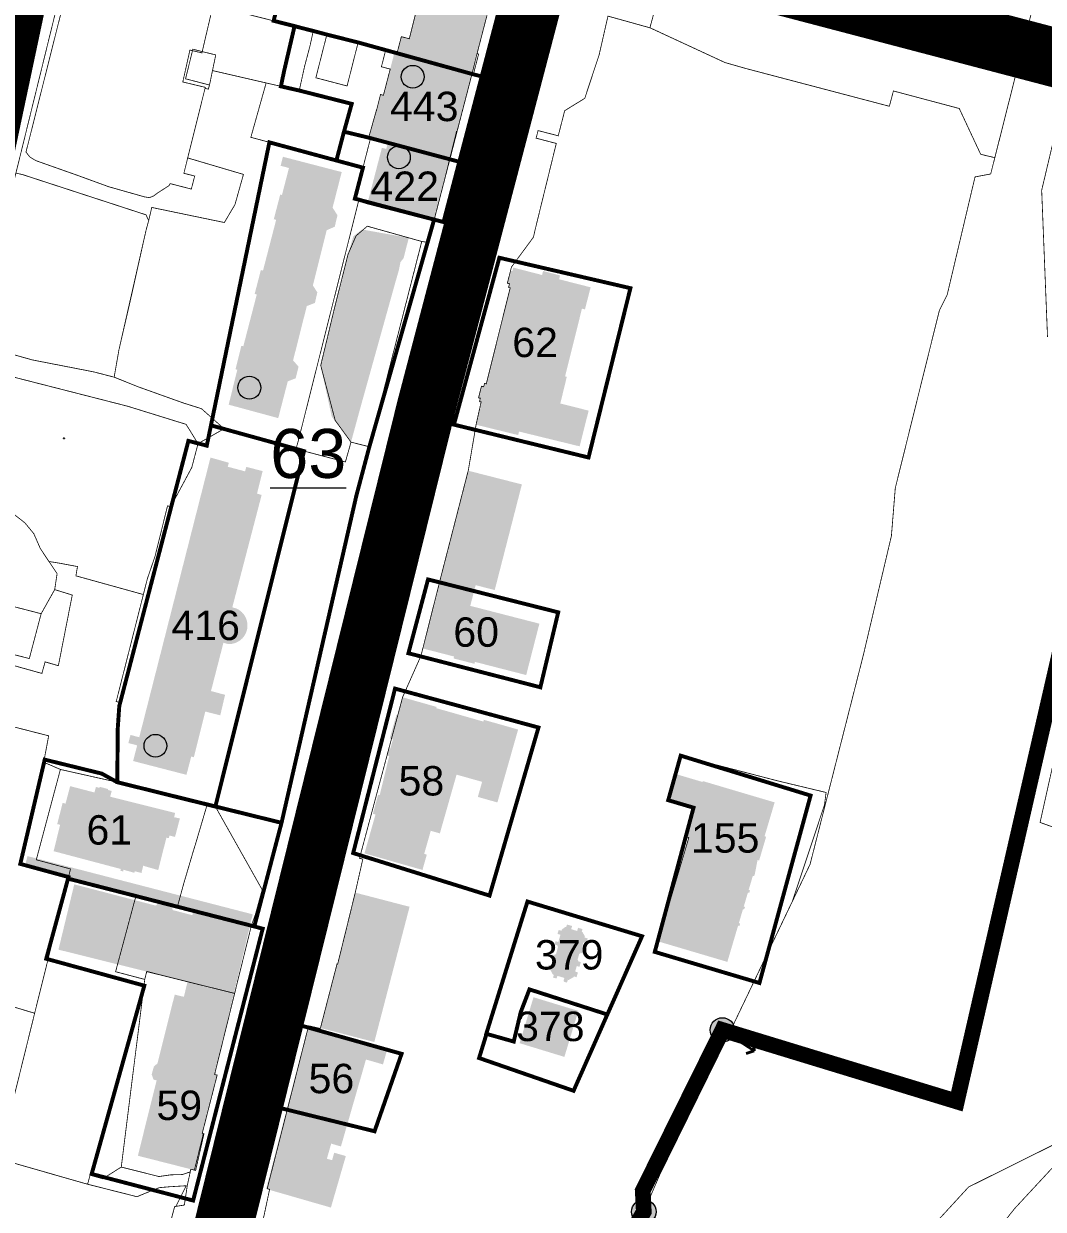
# Model space of a CAD drawing. Header units: millimetres. Extents: x 21689 to 31331, y 37531 to 43751.
# Drawn here: x 25959.2 to 26219.4, y 42127.4 to 42429.8 of the extents above; entities that cross this region are included whole.
import ezdxf

# ---------------------------------------------------------------- set-up
doc = ezdxf.new("R2010")
doc.units = ezdxf.units.MM
doc.linetypes.add('g5_084', pattern=[0.4, 0.2, -0.2])
for name, color, linetype, lineweight, transparency in [('0.1 ОКН', 1, 'Continuous', 9, 0.4), ('00 Дороги', 252, 'Continuous', 9, 0.2), ('24. ценная дореволюц постройка', 192, 'Continuous', 13, 0.4)]:
    doc.layers.add(name, color=color, linetype=linetype, lineweight=lineweight, transparency=transparency)
for name, color, linetype, lineweight in [('0.15 - Видовые раскрытия', 22, 'Continuous', 9), ('00 границы ОКН', 1, 'Continuous', 40), ('00 номер ОКН', 7, 'Continuous', 15), ('00 Разраб границы', 5, 'g5_084', 50), ('CONTUR', 150, 'Continuous', 9)]:
    doc.layers.add(name, color=color, linetype=linetype, lineweight=lineweight)
doc.layers.add('0.16.3 - пешеходные пути', color=40, linetype='boundary')
doc.layers.add('00 Парки и скверы', color=114, linetype='Continuous', lineweight=9, true_color=0x00a945, transparency=0.5)
doc.layers.add('25. ценная историческая застройка сов пер', color=92, linetype='Continuous', lineweight=0, true_color=0x19df16)
doc.styles.get("Standard").update_dxf_attribs({"font": 'arial.ttf'})
doc.linetypes.add('474_2', pattern='A,1,-0.5,[222,geobl2.shx,S=0.1,R=0,X=0,Y=0],-0.5,3', length=5)
doc.linetypes.add('boundary', pattern='A,7,-3,[1,bnd.shx,S=1,R=0,X=0,Y=0],-3,3', length=16)

# ---------------------------------------------------------------- blocks, each defined once
blk = doc.blocks.new('участки все')
at = {"layer": 'CONTUR', "const_width": 0.2}
for points in [[(3355.55, 4511.54), (3313.61, 4490.69), (3301.66, 4477.69), (3291.5, 4466.34), (3275.26, 4428.75), (3251.43, 4384.16), (3252.93, 4383.41), (3248.22, 4379.45), (3242.26, 4364.73), (3237.75, 4352.93), (3233.25, 4341.44), (3232.7, 4330.55), (3201.35, 4258.6), (3161.11, 4161.07), (3155.24, 4148.33), (3143.86, 4123.55), (3126.5, 4084.3), (3114.03, 4062.55), (3116.15, 4053.53), (3098.39, 4026.75), (3075.98, 3975.84)], [(3227.91, 4477.84), (3234.8, 4493.85), (3251.7, 4528.19), (3273.15, 4572.99), (3286.75, 4626.39), (3293.91, 4656.79), (3294.9, 4668.99), (3306.15, 4714.3), (3308.15, 4718.3), (3315.25, 4748.35), (3319.25, 4749.1), (3334.95, 4811.3)], [(3337.66, 4767.74), (3332.26, 4744.95), (3333.75, 4707.49)], [(3331.67, 4798.31), (3320.31, 4753.26), (3316.69, 4754.12), (3311.23, 4765.8), (3294.42, 4770.28), (3293.39, 4766.37), (3256.86, 4775.98), (3251.45, 4777.52), (3232.28, 4786.4), (3233.53, 4791.04)], [(3083.59, 4802.58), (3056.91, 4694.27), (3033.5, 4600.58), (3021.71, 4552.36), (3020.97, 4552.53), (3010.91, 4513.01), (3009.58, 4509.19), (2997.99, 4463.57)], [(3190.69, 4789.54), (3190, 4786.89), (3188.16, 4779.8), (3186.9, 4774.74), (3167.72, 4779.85), (3168.84, 4784.13), (3170.87, 4783.6), (3173.48, 4794.07)], [(3233.53, 4791.03), (3232.28, 4786.39), (3221.57, 4789.37), (3219.32, 4779.5), (3215.65, 4768.4), (3210.53, 4765.25), (3208.88, 4758.84), (3203.73, 4760.17), (3203.24, 4758.23), (3208.38, 4756.89), (3202.93, 4734.68), (3202.56, 4732.99), (3196.94, 4725.36), (3195.9, 4721.24), (3196.44, 4721.11), (3196.2, 4720.16), (3196.62, 4720.05), (3190.52, 4695.57), (3190.08, 4695.68), (3189.85, 4694.82), (3189.29, 4694.96), (3188.54, 4692.02), (3188.98, 4691.91), (3188.8, 4691.05), (3189.21, 4690.97), (3187.94, 4685.3), (3185.94, 4673.56), (3178.62, 4645.12), (3174.34, 4628.14), (3173.82, 4626.15), (3169.17, 4615.67), (3158.16, 4574.54), (3159, 4574.32), (3157.1, 4565.89), (3152.59, 4547.55), (3152.43, 4547.6), (3148.16, 4531.12), (3145.17, 4531.81), (3134.61, 4490.26), (3135.22, 4490.09), (3132.7, 4478.29)], [(3108.64, 4476.88), (3110.99, 4485.69), (3113.46, 4486.09), (3114.22, 4491.15), (3115.11, 4495.22), (3116.34, 4494.91), (3118.47, 4504.28), (3118.03, 4504.39), (3121.83, 4519.24), (3121.18, 4519.39), (3130.56, 4557.35), (3131.59, 4560.21), (3133.32, 4566.53), (3121.37, 4587.74), (3144.01, 4678.41), (3154.56, 4675.64), (3155.99, 4680.7), (3160.67, 4679.51), (3174.04, 4731.88), (3175.7, 4731.65), (3177.23, 4737.46), (3186.87, 4774.61), (3187.22, 4774.52), (3188.56, 4779.69), (3188.16, 4779.8), (3190.69, 4789.54)], [(3333.75, 4707.49), (3332.26, 4744.95), (3333.49, 4750.11)], [(3069.57, 4608.15), (3078.83, 4605.78), (3077.75, 4600.03), (3077.52, 4599.07), (3081.82, 4597.2), (3075.67, 4574.16), (3084.4, 4571.82), (3075.25, 4535.01), (3065.1, 4538.07)], [(3319.24, 4477.49), (3325.41, 4485.25), (3337.63, 4498.42)], [(3337.42, 4502.53), (3313.61, 4490.69), (3301.66, 4477.69), (3291.5, 4466.34), (3275.26, 4428.75), (3251.43, 4384.16), (3252.93, 4383.41), (3248.22, 4379.45), (3242.26, 4364.73), (3237.75, 4352.93), (3233.25, 4341.44), (3232.7, 4330.55), (3201.35, 4258.6), (3161.11, 4161.07), (3155.24, 4148.33), (3143.86, 4123.55), (3126.5, 4084.3), (3114.03, 4062.55), (3116.15, 4053.53), (3098.39, 4026.75), (3075.98, 3975.84)], [(3053.17, 4470.61), (3059.49, 4490.45), (3058.43, 4490.82), (3060.52, 4495.71), (3062.22, 4494.57), (3065.21, 4494.71), (3067.74, 4497.7), (3067.74, 4497.7), (3070.65, 4496.58), (3082.62, 4493.15), (3086.21, 4492.12), (3088.77, 4491.4), (3101.36, 4488.21), (3105.21, 4489.8), (3107.1, 4490.53), (3109.7, 4490.75), (3113.94, 4491.01), (3111.31, 4485.77), (3110.98, 4485.7), (3108.62, 4476.88)]]:
    blk.add_lwpolyline(points, dxfattribs=at)
for points in [[(3085.04, 4802.35), (3100, 4798.57), (3117.1, 4794.24), (3116.84, 4793.12), (3120.79, 4792.17), (3117.94, 4779.99), (3114.88, 4780.71), (3113.06, 4772.57), (3118.8, 4771.2), (3113.34, 4749.28), (3116.1, 4748.57), (3115.24, 4745.25), (3109.85, 4746.64), (3109.56, 4746.15), (3106.47, 4744.14), (3105.65, 4743.52), (3104.55, 4743.05), (3103.22, 4743.28), (3094.14, 4745.85), (3086.05, 4748.8), (3075.54, 4752.51), (3074.08, 4753.39), (3073.04, 4754.67), (3085.04, 4802.35)], [(3120.77, 4792.08), (3118.02, 4780.31), (3118.15, 4780.28), (3121.47, 4779.48), (3120.64, 4775.48), (3142.78, 4770.38), (3144.15, 4776.58), (3145.53, 4781.79), (3146.36, 4785.59), (3120.77, 4792.08)], [(3149.83, 4784.66), (3157.81, 4782.64), (3154.99, 4771.55), (3147.02, 4773.64), (3149.83, 4784.66)], [(3115.63, 4780.94), (3118.15, 4780.28), (3121.47, 4779.48), (3119.88, 4771.79), (3113.77, 4773.38), (3115.63, 4780.94)], [(3163.52, 4769.38), (3164.26, 4769.18), (3166, 4775.86), (3163.75, 4776.45), (3164.82, 4780.6), (3167.72, 4779.85), (3186.9, 4774.74), (3183.05, 4759.95), (3182.92, 4759.98), (3179.9, 4747.77), (3177.23, 4737.46), (3160.26, 4741.87), (3158.02, 4742.56), (3156.98, 4742.8), (3159.04, 4750.71), (3160.98, 4758.24), (3160.5, 4758.37), (3162.47, 4765.35), (3162.51, 4765.34), (3163.52, 4769.38)], [(3105.15, 4740.56), (3123.66, 4736.72), (3126.37, 4741.27), (3128.54, 4748.99), (3114.32, 4753.19), (3118.73, 4770.92), (3119.58, 4770.74), (3119.88, 4771.79), (3120.64, 4775.48), (3134.33, 4772.32), (3130.43, 4758.46), (3159.04, 4750.71), (3156.98, 4742.8), (3158.02, 4742.56), (3142.59, 4681.23), (3141.97, 4678.98), (3123.68, 4684.03), (3117.83, 4689.23), (3113.3, 4690.65), (3101.67, 4694.81), (3095.54, 4697.27), (3096.77, 4704.27), (3099.8, 4717.38), (3103.67, 4734.69), (3104.35, 4737.21), (3105.15, 4740.56)], [(3059.77, 4705.89), (3074.6, 4701.68), (3090.36, 4698.61), (3095.54, 4697.27), (3096.77, 4704.27), (3103.67, 4734.69), (3104.35, 4737.21), (3103.67, 4738.68), (3072.33, 4748.89), (3070.47, 4749.34), (3059.77, 4705.89)], [(3151.8, 4715.01), (3155.23, 4728.61), (3157.28, 4733.32), (3160.15, 4735.78), (3174.05, 4731.88), (3160.67, 4679.51), (3155.99, 4680.7), (3151.96, 4686.23), (3148.26, 4700.26), (3151.8, 4715.01)], [(3113.91, 4685.23), (3116.95, 4680.31), (3115.36, 4674.24), (3109.99, 4664.24), (3109.16, 4664.43), (3105.97, 4651.54), (3104.02, 4645.86), (3103, 4641.82), (3085.78, 4646.59), (3086.19, 4648.96), (3081.65, 4649.81), (3078.9, 4650.25), (3076.7, 4653.56), (3075.05, 4657.33), (3072.75, 4660.12), (3068.9, 4663.12), (3064.1, 4665.18), (3054.11, 4668.77), (3052.78, 4675.13), (3052.59, 4676.99), (3056.91, 4694.27), (3058.38, 4700.23), (3099.04, 4689.84), (3113.91, 4685.23)], [(3144.02, 4678.41), (3121.37, 4587.74), (3096.33, 4593.95), (3096.42, 4602.86), (3096.42, 4607.05), (3096.92, 4614.31), (3096.07, 4614.52), (3104.02, 4645.86), (3105.97, 4651.54), (3109.16, 4664.43), (3109.99, 4664.24), (3115.36, 4674.24), (3116.95, 4680.31), (3123.52, 4684.07), (3144.02, 4678.41)], [(3054.11, 4668.77), (3064.1, 4665.18), (3068.9, 4663.12), (3072.75, 4660.12), (3075.05, 4657.33), (3076.7, 4653.56), (3080.98, 4647.14), (3080.37, 4643.08), (3076.91, 4636.93), (3070.06, 4638.7), (3067.01, 4627.24), (3063.09, 4611.34), (3052.72, 4613.81), (3061.56, 4647.12), (3057.27, 4648.33), (3058.02, 4650.99), (3049.99, 4653.28), (3054.11, 4668.77)], [(3066.92, 4610.69), (3067.33, 4612.54), (3070.03, 4623.67), (3077.1, 4621.7), (3077.92, 4624.64), (3081.31, 4623.67), (3084.85, 4641.69), (3080.37, 4643.08), (3080.98, 4647.14), (3076.7, 4653.56), (3075.05, 4657.33), (3072.75, 4660.12), (3068.9, 4663.12), (3064.1, 4665.18), (3054.11, 4668.77), (3049.99, 4653.28), (3058.02, 4650.99), (3057.27, 4648.33), (3061.56, 4647.12), (3052.72, 4613.81), (3066.87, 4610.42), (3066.92, 4610.69)], [(3080.37, 4643.08), (3084.85, 4641.69), (3081.31, 4623.67), (3077.92, 4624.64), (3077.1, 4621.7), (3070.03, 4623.67), (3067.33, 4612.54), (3066.92, 4610.69), (3066.87, 4610.42), (3063.09, 4611.34), (3067.01, 4627.24), (3073.89, 4625.49), (3076.91, 4636.93), (3080.37, 4643.08)], [(3076.91, 4636.93), (3073.89, 4625.49), (3067.01, 4627.24), (3070.06, 4638.7), (3076.91, 4636.93)], [(3389.19, 4564.49), (3386.37, 4564.86), (3360.84, 4573.4), (3331.85, 4583.68), (3336.29, 4603.6), (3345.26, 4631.83), (3348.72, 4637.03), (3360.83, 4621.83), (3372.73, 4608.68), (3393.18, 4593.6), (3402.04, 4587.08), (3389.19, 4564.49)], [(3360.84, 4573.4), (3331.85, 4583.68), (3336.29, 4603.6), (3345.26, 4631.83), (3348.72, 4637.03), (3360.83, 4621.83), (3372.73, 4608.68), (3393.18, 4593.6), (3402.04, 4587.08), (3389.19, 4564.49), (3386.37, 4564.86), (3360.84, 4573.4)], [(3236.96, 4589.36), (3238.93, 4596.01), (3240.14, 4600.72), (3257.24, 4596.28), (3264.88, 4594.29), (3277.24, 4591.33), (3276.83, 4588.15), (3268.67, 4563.64), (3258.73, 4542.88), (3244.86, 4547.16), (3241.81, 4548.1), (3233.52, 4550.66), (3234.36, 4553.35), (3242.21, 4579.83), (3241.38, 4580.08), (3243.19, 4586.14), (3243.57, 4587.4), (3236.96, 4589.36)], [(3101.01, 4564.52), (3101.18, 4564.89), (3111.69, 4562.18), (3113.26, 4567.96), (3115.71, 4576.25), (3116.36, 4578.35), (3119.29, 4588.26), (3096.33, 4593.95), (3081.82, 4597.2), (3075.67, 4574.16), (3084.4, 4571.82), (3083.79, 4569.35), (3088.8, 4567.94), (3091.79, 4567.11), (3101.01, 4564.52)], [(3083.79, 4569.35), (3088.8, 4567.94), (3091.79, 4567.11), (3101.01, 4564.52), (3100.81, 4563.86), (3096.61, 4548.22), (3095.91, 4545.61), (3103.35, 4543.64), (3097.36, 4495.78), (3092.64, 4492.79), (3089.39, 4493.7), (3088.77, 4491.4), (3086.21, 4492.12), (3070.65, 4496.58), (3054.49, 4502.9), (3058.15, 4502.08), (3061.87, 4502.41), (3065.31, 4503.86), (3068.15, 4506.29), (3075.25, 4535.01), (3083.79, 4569.35)], [(3101.18, 4564.89), (3115.79, 4561.13), (3130.56, 4557.35), (3126.29, 4540.08), (3114.28, 4543.05), (3103.85, 4545.64), (3103.35, 4543.64), (3095.91, 4545.61), (3096.61, 4548.22), (3100.81, 4563.86), (3101.18, 4564.89)], [(3103.87, 4545.67), (3114.28, 4543.05), (3126.29, 4540.08), (3121.18, 4519.39), (3121.83, 4519.24), (3118.03, 4504.39), (3118.31, 4504.31), (3116.03, 4495), (3115.11, 4495.22), (3114.95, 4494.55), (3112.97, 4493.87), (3109.97, 4493.79), (3106.96, 4493.36), (3097.36, 4495.78), (3103.35, 4543.64), (3103.87, 4545.67)], [(3374.77, 4496.66), (3218.71, 4118.16), (3194.34, 4128.17), (3175.31, 4136.37), (3177.28, 4141.59), (3192.71, 4187.02), (3195.56, 4194.43), (3230.83, 4276.65), (3250.5, 4321.58), (3259.66, 4342.82), (3265.62, 4356.62), (3278.39, 4386.18), (3291.48, 4416.47), (3314.8, 4469.64), (3319.24, 4477.49), (3325.41, 4485.25), (3337.63, 4498.42), (3342.03, 4502.7), (3383.09, 4504.17), (3379.21, 4494.83), (3374.77, 4496.66)]]:
    blk.add_lwpolyline(points, close=True, dxfattribs=at)
blk = doc.blocks.new('трасса вид раскр')
at = {"layer": '0.15 - Видовые раскрытия', "transparency": 33554687}
h = blk.add_hatch(color=256, dxfattribs=at)
h.dxf.hatch_style = 1
h.paths.add_polyline_path([(-2.77, -1.43, 1), (2.77, 1.43, 1)])
at = {"layer": '0.15 - Видовые раскрытия', "lineweight": 40}
for p, q in [((1.42, -2.78), (4.42, -8.62)), ((4.42, -8.62), (2.35, -8.22)), ((4.42, -8.62), (5.3, -6.7))]:
    blk.add_line(p, q, dxfattribs=at)
at = {"layer": '0.15 - Видовые раскрытия'}
blk.add_circle((0, 0), 3.12, dxfattribs=at)

msp = doc.modelspace()

# ---------------------------------------------------------------- hatches: boundary and pattern name
at = {"layer": '0.1 ОКН', "transparency": 33554585}
h = msp.add_hatch(color=1, dxfattribs=at)
h.dxf.hatch_style = 1
h.paths.add_polyline_path([(26032.29, 42449.78), (26043.44, 42446.71), (26043.15, 42445.62), (26047.15, 42444.52), (26047.47, 42445.75), (26050.7, 42444.9), (26060.03, 42442.45), (26059.45, 42440.23), (26063.59, 42438.98), (26062.64, 42435.79), (26060.21, 42436.42), (26059.54, 42433.88), (26059.68, 42433.84), (26057.62, 42425.95), (26055.59, 42426.48), (26054.49, 42422.26), (26073.57, 42416.99), (26080.94, 42444.87), (26081.29, 42444.78), (26082.58, 42449.85), (26082.13, 42449.99), (26082.41, 42451.18), (26081.31, 42453.42), (26079.75, 42453.78), (26079.75, 42454.26), (26074.8, 42455.62), (26074.7, 42455.12), (26036.74, 42465.3), (26036.89, 42465.96), (26032.57, 42467.07), (26027.72, 42448.81), (26031.79, 42447.61)])
h = msp.add_hatch(color=1, dxfattribs=at)
h.dxf.hatch_style = 1
h.paths.add_polyline_path([(26047.65, 42401.87), (26068.17, 42396.42), (26073.63, 42416.97), (26054.49, 42422.26), (26054.38, 42421.85), (26053.73, 42422.02), (26051, 42411.54), (26050.28, 42411.73)])
at = {"layer": '0.1 ОКН', "transparency": 33554687}
h = msp.add_hatch(color=2, dxfattribs=at)
h.dxf.hatch_style = 1
edge = h.paths.add_edge_path()
edge.add_arc((26058.49, 42416.26), 2.91, 0, 360)
at = {"layer": '0.1 ОКН', "transparency": 33554585}
h = msp.add_hatch(color=1, dxfattribs=at)
h.dxf.hatch_style = 1
h.paths.add_polyline_path([(26047.01, 42384.24), (26063.98, 42379.82), (26068.17, 42396.42), (26047.65, 42401.87), (26047.34, 42400.77), (26052.17, 42399.6), (26051.74, 42397.84), (26050.63, 42398.14)])
at = {"layer": '0.1 ОКН', "transparency": 33554687}
h = msp.add_hatch(color=2, dxfattribs=at)
h.dxf.hatch_style = 1
edge = h.paths.add_edge_path()
edge.add_arc((26054.95, 42395.71), 2.91, 0, 360)
at = {"layer": '0.1 ОКН', "transparency": 33554585}
h = msp.add_hatch(color=1, dxfattribs=at)
h.dxf.hatch_style = 1
h.paths.add_polyline_path([(26025.12, 42386.11), (26024.68, 42386.22), (26023.04, 42379.93), (26023.64, 42379.77), (26020.28, 42366.82), (26019.74, 42366.96), (26018.15, 42360.86), (26018.69, 42360.72), (26015.26, 42347.51), (26014.75, 42347.63), (26013.27, 42341.64), (26013.72, 42341.53), (26011.52, 42332.61), (26024.17, 42329.18), (26026.6, 42338.56), (26028.61, 42339.33), (26029.36, 42342.3), (26027.96, 42343.91), (26031.46, 42357.77), (26033.53, 42358.56), (26034.15, 42361.28), (26033.01, 42363), (26036.53, 42377.12), (26038.59, 42378), (26039.29, 42380.94), (26038.04, 42382.86), (26040.37, 42391.95), (26025.37, 42395.85), (26024.77, 42393.55), (26026.91, 42392.99)])
h = msp.add_hatch(color=1, dxfattribs=at)
h.dxf.hatch_style = 1
h.paths.add_polyline_path([(26025.12, 42386.11), (26024.68, 42386.22), (26023.04, 42379.93), (26023.64, 42379.77), (26020.28, 42366.82), (26019.74, 42366.96), (26018.15, 42360.86), (26018.69, 42360.72), (26015.26, 42347.51), (26014.75, 42347.63), (26013.27, 42341.64), (26013.72, 42341.53), (26011.52, 42332.61), (26024.17, 42329.18), (26026.6, 42338.56), (26028.61, 42339.33), (26029.36, 42342.3), (26027.96, 42343.91), (26031.46, 42357.77), (26033.53, 42358.56), (26034.15, 42361.28), (26033.01, 42363), (26036.53, 42377.12), (26038.59, 42378), (26039.29, 42380.94), (26038.04, 42382.86), (26040.37, 42391.95), (26025.37, 42395.85), (26024.77, 42393.55), (26026.91, 42392.99)])
h = msp.add_hatch(color=1, dxfattribs=at)
h.dxf.hatch_style = 1
h.paths.add_polyline_path([(26097.38, 42339.84), (26101.68, 42357.1), (26102.45, 42356.92), (26103.9, 42362.55), (26095.85, 42364.6), (26096.09, 42365.58), (26091.76, 42366.71), (26091.51, 42365.69), (26084.16, 42367.58), (26083.92, 42366.68), (26083.46, 42366.81), (26082.65, 42363.6), (26083.19, 42363.46), (26082.95, 42362.52), (26083.36, 42362.41), (26077.27, 42337.93), (26076.83, 42338.04), (26076.6, 42337.17), (26076.03, 42337.31), (26075.24, 42334.08), (26075.77, 42333.95), (26075.56, 42333.06), (26076.03, 42332.94), (26074.66, 42327.49), (26085.4, 42324.86), (26085.62, 42325.76), (26101.09, 42321.98), (26103.39, 42331.09), (26096.16, 42332.92), (26097.82, 42339.73)])
h = msp.add_hatch(color=1, dxfattribs=at)
h.dxf.hatch_style = 1
h.paths.add_polyline_path([(26097.38, 42339.84), (26101.68, 42357.1), (26102.45, 42356.92), (26103.9, 42362.55), (26095.85, 42364.6), (26096.09, 42365.58), (26091.76, 42366.71), (26091.51, 42365.69), (26084.16, 42367.58), (26083.92, 42366.68), (26083.46, 42366.81), (26082.65, 42363.6), (26083.19, 42363.46), (26082.95, 42362.52), (26083.36, 42362.41), (26077.27, 42337.93), (26076.83, 42338.04), (26076.6, 42337.17), (26076.03, 42337.31), (26075.24, 42334.08), (26075.77, 42333.95), (26075.56, 42333.06), (26076.03, 42332.94), (26074.66, 42327.49), (26085.4, 42324.86), (26085.62, 42325.76), (26101.09, 42321.98), (26103.39, 42331.09), (26096.16, 42332.92), (26097.82, 42339.73)])
at = {"layer": '0.1 ОКН', "transparency": 33554687}
h = msp.add_hatch(color=2, dxfattribs=at)
h.dxf.hatch_style = 1
edge = h.paths.add_edge_path()
edge.add_arc((26016.79, 42336.95), 2.91, 0, 360)
at = {"layer": '0.1 ОКН', "transparency": 33554585}
h = msp.add_hatch(color=1, dxfattribs=at)
h.dxf.hatch_style = 1
edge = h.paths.add_edge_path()
edge.add_line((26020.19, 42315.67), (26016.01, 42316.74))
edge.add_line((26016.01, 42316.74), (26015.71, 42315.6))
edge.add_line((26015.71, 42315.6), (26011.28, 42316.78))
edge.add_line((26011.28, 42316.78), (26011.56, 42317.8))
edge.add_line((26011.56, 42317.8), (26006.88, 42319.12))
edge.add_line((26006.88, 42319.12), (25988.7, 42247.78))
edge.add_line((25988.7, 42247.78), (25986.46, 42248.36))
edge.add_line((25986.46, 42248.36), (25985.92, 42246.29))
edge.add_line((25985.92, 42246.29), (25988.17, 42245.71))
edge.add_line((25988.17, 42245.71), (25987.13, 42241.71))
edge.add_line((25987.13, 42241.71), (26000.75, 42238.19))
edge.add_line((26000.75, 42238.19), (26001.96, 42242.85))
edge.add_line((26001.96, 42242.85), (26002.64, 42242.67))
edge.add_line((26002.64, 42242.67), (26005.55, 42254.34))
edge.add_line((26005.55, 42254.34), (26009.38, 42253.36))
edge.add_line((26009.38, 42253.36), (26010.6, 42258.6))
edge.add_line((26010.6, 42258.6), (26007.01, 42259.56))
edge.add_line((26007.01, 42259.56), (26010.18, 42271.87))
edge.add_line((26010.18, 42271.87), (26011.39, 42271.54))
edge.add_arc((26011.59, 42276.28), 4.74, 267.6486, 426.6324)
edge.add_line((26013.47, 42280.63), (26012.45, 42280.91))
edge.add_line((26012.45, 42280.91), (26019.93, 42309.58))
edge.add_line((26019.93, 42309.58), (26018.75, 42309.94))
edge.add_line((26018.75, 42309.94), (26020.19, 42315.67))
h = msp.add_hatch(color=1, dxfattribs=at)
h.dxf.hatch_style = 1
edge = h.paths.add_edge_path()
edge.add_line((26020.19, 42315.67), (26016.01, 42316.74))
edge.add_line((26016.01, 42316.74), (26015.71, 42315.6))
edge.add_line((26015.71, 42315.6), (26011.28, 42316.78))
edge.add_line((26011.28, 42316.78), (26011.56, 42317.8))
edge.add_line((26011.56, 42317.8), (26006.88, 42319.12))
edge.add_line((26006.88, 42319.12), (25988.7, 42247.78))
edge.add_line((25988.7, 42247.78), (25986.46, 42248.36))
edge.add_line((25986.46, 42248.36), (25985.92, 42246.29))
edge.add_line((25985.92, 42246.29), (25988.17, 42245.71))
edge.add_line((25988.17, 42245.71), (25987.13, 42241.71))
edge.add_line((25987.13, 42241.71), (26000.75, 42238.19))
edge.add_line((26000.75, 42238.19), (26001.96, 42242.85))
edge.add_line((26001.96, 42242.85), (26002.64, 42242.67))
edge.add_line((26002.64, 42242.67), (26005.55, 42254.34))
edge.add_line((26005.55, 42254.34), (26009.38, 42253.36))
edge.add_line((26009.38, 42253.36), (26010.6, 42258.6))
edge.add_line((26010.6, 42258.6), (26007.01, 42259.56))
edge.add_line((26007.01, 42259.56), (26010.18, 42271.87))
edge.add_line((26010.18, 42271.87), (26011.39, 42271.54))
edge.add_arc((26011.59, 42276.28), 4.74, 267.6486, 426.6324)
edge.add_line((26013.47, 42280.63), (26012.45, 42280.91))
edge.add_line((26012.45, 42280.91), (26019.93, 42309.58))
edge.add_line((26019.93, 42309.58), (26018.75, 42309.94))
edge.add_line((26018.75, 42309.94), (26020.19, 42315.67))
h = msp.add_hatch(color=1, dxfattribs=at)
h.dxf.hatch_style = 1
h.paths.add_polyline_path([(26074.38, 42267), (26087.45, 42263.64), (26090.82, 42276.75), (26073.18, 42281.29), (26074.15, 42285.06), (26065.33, 42287.29), (26061, 42270.44), (26069.04, 42268.37), (26068.92, 42267.88), (26074.26, 42266.51)])
h = msp.add_hatch(color=1, dxfattribs=at)
h.dxf.hatch_style = 1
h.paths.add_polyline_path([(26074.38, 42267), (26087.45, 42263.64), (26090.82, 42276.75), (26073.18, 42281.29), (26074.15, 42285.06), (26065.33, 42287.29), (26061, 42270.44), (26069.04, 42268.37), (26068.92, 42267.88), (26074.26, 42266.51)])
h = msp.add_hatch(color=1, dxfattribs=at)
h.dxf.hatch_style = 1
h.paths.add_polyline_path([(26064.58, 42255.51), (26055.93, 42257.97), (26054.63, 42253.4), (26054.33, 42253.49), (26052.63, 42247.5), (26053.45, 42247.27), (26052.75, 42244.82), (26052.31, 42244.95), (26051.8, 42243.17), (26052.49, 42242.97), (26050.06, 42233), (26049.68, 42233.11), (26048.31, 42228.26), (26048.99, 42228.07), (26046.18, 42218.15), (26060.98, 42213.93), (26062.09, 42217.84), (26061.42, 42218.03), (26063.09, 42223.91), (26065.42, 42223.25), (26069.68, 42238.24), (26076.2, 42236.4), (26075.11, 42232.56), (26080.1, 42231.14), (26085.39, 42249.74), (26076.63, 42252.23), (26076.51, 42251.78), (26064.49, 42255.2)])
h = msp.add_hatch(color=1, dxfattribs=at)
h.dxf.hatch_style = 1
h.paths.add_polyline_path([(26064.58, 42255.51), (26055.93, 42257.97), (26054.63, 42253.4), (26054.33, 42253.49), (26052.63, 42247.5), (26053.45, 42247.27), (26052.75, 42244.82), (26052.31, 42244.95), (26051.8, 42243.17), (26052.49, 42242.97), (26050.06, 42233), (26049.68, 42233.11), (26048.31, 42228.26), (26048.99, 42228.07), (26046.18, 42218.15), (26060.98, 42213.93), (26062.09, 42217.84), (26061.42, 42218.03), (26063.09, 42223.91), (26065.42, 42223.25), (26069.68, 42238.24), (26076.2, 42236.4), (26075.11, 42232.56), (26080.1, 42231.14), (26085.39, 42249.74), (26076.63, 42252.23), (26076.51, 42251.78), (26064.49, 42255.2)])
at = {"layer": '0.1 ОКН', "transparency": 33554687}
h = msp.add_hatch(color=2, dxfattribs=at)
h.dxf.hatch_style = 1
edge = h.paths.add_edge_path()
edge.add_arc((25992.82, 42245.59), 2.91, 0, 360)
at = {"layer": '0.1 ОКН', "transparency": 33554585}
h = msp.add_hatch(color=1, dxfattribs=at)
h.dxf.hatch_style = 1
h.paths.add_polyline_path([(26150.86, 42231.16), (26132.51, 42236.6), (26132.44, 42236.37), (26125.7, 42238.37), (26123.72, 42231.81), (26130.31, 42229.76), (26128.13, 42222.43), (26128.95, 42222.19), (26121.1, 42195.71), (26138.79, 42190.47), (26141.53, 42199.71), (26141.87, 42199.61), (26142.06, 42200.26), (26141.72, 42200.36), (26142.78, 42203.93), (26143.05, 42203.85), (26143.31, 42204.49), (26142.98, 42204.59), (26144.04, 42208.16), (26144.37, 42208.06), (26144.57, 42208.72), (26144.23, 42208.82), (26145.28, 42212.36), (26145.66, 42212.4), (26145.81, 42212.92), (26146.5, 42216.46), (26146.9, 42216.34), (26148.69, 42222.4), (26148.29, 42222.52)])
h = msp.add_hatch(color=1, dxfattribs=at)
h.dxf.hatch_style = 1
h.paths.add_polyline_path([(26150.86, 42231.16), (26132.51, 42236.6), (26132.44, 42236.37), (26125.7, 42238.37), (26123.72, 42231.81), (26130.31, 42229.76), (26128.13, 42222.43), (26128.95, 42222.19), (26121.1, 42195.71), (26138.79, 42190.47), (26141.53, 42199.71), (26141.87, 42199.61), (26142.06, 42200.26), (26141.72, 42200.36), (26142.78, 42203.93), (26143.05, 42203.85), (26143.31, 42204.49), (26142.98, 42204.59), (26144.04, 42208.16), (26144.37, 42208.06), (26144.57, 42208.72), (26144.23, 42208.82), (26145.28, 42212.36), (26145.66, 42212.4), (26145.81, 42212.92), (26146.5, 42216.46), (26146.9, 42216.34), (26148.69, 42222.4), (26148.29, 42222.52)])
h = msp.add_hatch(color=1, dxfattribs=at)
h.dxf.hatch_style = 1
h.paths.add_polyline_path([(25977.26, 42233.69), (25971.07, 42235.3), (25969.88, 42230.84), (25969.14, 42231.03), (25967.76, 42225.61), (25968.5, 42225.46), (25966.85, 42218.71), (25983.99, 42214.17), (25983.88, 42213.71), (25984.58, 42213.55), (25984.67, 42213.98), (25987.45, 42213.19), (25987.54, 42213.6), (25989.27, 42213.16), (25989.7, 42215), (25993.54, 42213.89), (25995.62, 42222.14), (25996.28, 42222.05), (25996.38, 42222.7), (25997.83, 42222.36), (25999.07, 42227.06), (25997.59, 42227.39), (25997.87, 42228.46), (25981.27, 42232.61), (25981.67, 42234.08), (25980.69, 42234.34), (25980.75, 42234.56), (25978.61, 42235.13), (25978.53, 42234.87), (25977.65, 42235.1)])
h = msp.add_hatch(color=1, dxfattribs=at)
h.dxf.hatch_style = 1
h.paths.add_polyline_path([(25977.26, 42233.69), (25971.07, 42235.3), (25969.88, 42230.84), (25969.14, 42231.03), (25967.76, 42225.61), (25968.5, 42225.46), (25966.85, 42218.71), (25983.99, 42214.17), (25983.88, 42213.71), (25984.58, 42213.55), (25984.67, 42213.98), (25987.45, 42213.19), (25987.54, 42213.6), (25989.27, 42213.16), (25989.7, 42215), (25993.54, 42213.89), (25995.62, 42222.14), (25996.28, 42222.05), (25996.38, 42222.7), (25997.83, 42222.36), (25999.07, 42227.06), (25997.59, 42227.39), (25997.87, 42228.46), (25981.27, 42232.61), (25981.67, 42234.08), (25980.69, 42234.34), (25980.75, 42234.56), (25978.61, 42235.13), (25978.53, 42234.87), (25977.65, 42235.1)])
h = msp.add_hatch(color=1, dxfattribs=at)
h.dxf.hatch_style = 1
h.paths.add_polyline_path([(26101.96, 42195.13), (26102.05, 42195.44), (26102.77, 42195.23), (26103.13, 42196.46), (26102.41, 42196.68), (26102.42, 42196.96), (26101.84, 42198.08), (26101.62, 42198.15), (26101.83, 42198.85), (26100.69, 42199.18), (26100.45, 42198.36), (26098.93, 42198.81), (26099.17, 42199.63), (26097.86, 42200.01), (26097.67, 42199.39), (26097.44, 42199.39), (26096.58, 42198.76), (26096.46, 42198.41), (26095.74, 42198.62), (26095.46, 42197.67), (26095.44, 42197.62), (26096.19, 42197.39), (26095.65, 42195.55), (26094.92, 42195.75), (26094.69, 42194.93), (26095.43, 42194.73), (26095.36, 42194.48), (26095.6, 42194.4), (26095.53, 42194.14), (26095.11, 42192.61), (26095.02, 42192.36), (26094.77, 42192.43), (26094.69, 42192.18), (26093.95, 42192.39), (26093.72, 42191.58), (26094.46, 42191.36), (26093.95, 42189.52), (26093.22, 42189.73), (26092.96, 42188.91), (26093.7, 42188.68), (26093.62, 42188.42), (26094.23, 42187.27), (26094.5, 42187.2), (26094.3, 42186.46), (26095.22, 42186.23), (26095.41, 42186.91), (26097.19, 42186.38), (26096.98, 42185.67), (26097.14, 42185.39), (26097.86, 42185.19), (26098.08, 42185.91), (26098.29, 42185.87), (26099.56, 42186.58), (26099.62, 42186.78), (26100.31, 42186.56), (26100.65, 42187.78), (26099.95, 42188), (26100.37, 42189.41), (26101.05, 42189.21), (26101.39, 42190.43), (26100.69, 42190.65), (26100.75, 42190.9), (26100.54, 42190.97), (26101.01, 42192.62), (26101.25, 42192.57), (26101.31, 42192.8), (26102.01, 42192.58), (26102.38, 42193.82), (26101.67, 42194.03)])
h = msp.add_hatch(color=1, dxfattribs=at)
h.dxf.hatch_style = 1
h.paths.add_polyline_path([(26101.96, 42195.13), (26102.05, 42195.44), (26102.77, 42195.23), (26103.13, 42196.46), (26102.41, 42196.68), (26102.42, 42196.96), (26101.84, 42198.08), (26101.62, 42198.15), (26101.83, 42198.85), (26100.69, 42199.18), (26100.45, 42198.36), (26098.93, 42198.81), (26099.17, 42199.63), (26097.86, 42200.01), (26097.67, 42199.39), (26097.44, 42199.39), (26096.58, 42198.76), (26096.46, 42198.41), (26095.74, 42198.62), (26095.46, 42197.67), (26095.44, 42197.62), (26096.19, 42197.39), (26095.65, 42195.55), (26094.92, 42195.75), (26094.69, 42194.93), (26095.43, 42194.73), (26095.36, 42194.48), (26095.6, 42194.4), (26095.53, 42194.14), (26095.11, 42192.61), (26095.02, 42192.36), (26094.77, 42192.43), (26094.69, 42192.18), (26093.95, 42192.39), (26093.72, 42191.58), (26094.46, 42191.36), (26093.95, 42189.52), (26093.22, 42189.73), (26092.96, 42188.91), (26093.7, 42188.68), (26093.62, 42188.42), (26094.23, 42187.27), (26094.5, 42187.2), (26094.3, 42186.46), (26095.22, 42186.23), (26095.41, 42186.91), (26097.19, 42186.38), (26096.98, 42185.67), (26097.14, 42185.39), (26097.86, 42185.19), (26098.08, 42185.91), (26098.29, 42185.87), (26099.56, 42186.58), (26099.62, 42186.78), (26100.31, 42186.56), (26100.65, 42187.78), (26099.95, 42188), (26100.37, 42189.41), (26101.05, 42189.21), (26101.39, 42190.43), (26100.69, 42190.65), (26100.75, 42190.9), (26100.54, 42190.97), (26101.01, 42192.62), (26101.25, 42192.57), (26101.31, 42192.8), (26102.01, 42192.58), (26102.38, 42193.82), (26101.67, 42194.03)])
h = msp.add_hatch(color=1, dxfattribs=at)
h.dxf.hatch_style = 1
h.paths.add_polyline_path([(26100.76, 42177.97), (26089.32, 42181.45), (26085.77, 42169.73), (26097.2, 42166.24)])
h = msp.add_hatch(color=1, dxfattribs=at)
h.dxf.hatch_style = 1
h.paths.add_polyline_path([(26100.76, 42177.97), (26089.32, 42181.45), (26085.77, 42169.73), (26097.2, 42166.24)])
h = msp.add_hatch(color=1, dxfattribs=at)
h.dxf.hatch_style = 1
h.paths.add_polyline_path([(26051.97, 42168.05), (26031.72, 42173.75), (26026.31, 42152.79), (26041.78, 42148.98), (26046.56, 42165.57), (26050.9, 42164.32)])
h = msp.add_hatch(color=1, dxfattribs=at)
h.dxf.hatch_style = 1
h.paths.add_polyline_path([(26051.97, 42168.05), (26031.72, 42173.75), (26026.31, 42152.79), (26041.78, 42148.98), (26046.56, 42165.57), (26050.9, 42164.32)])
h = msp.add_hatch(color=1, dxfattribs=at)
h.dxf.hatch_style = 1
h.paths.add_polyline_path([(26004.78, 42146.75), (26008.57, 42161.59), (25993.5, 42165.17), (25993.38, 42164.62), (25992.43, 42163.78), (25991.87, 42161.76), (25992.35, 42160.44), (25993.13, 42160.25), (25988.35, 42141.02), (26003.09, 42137.27), (26005.22, 42146.64)])
h = msp.add_hatch(color=1, dxfattribs=at)
h.dxf.hatch_style = 1
h.paths.add_polyline_path([(26004.78, 42146.75), (26008.57, 42161.59), (25993.5, 42165.17), (25993.38, 42164.62), (25992.43, 42163.78), (25991.87, 42161.76), (25992.35, 42160.44), (25993.13, 42160.25), (25988.35, 42141.02), (26003.09, 42137.27), (26005.22, 42146.64)])
at = {"layer": '00 Парки и скверы'}
h = msp.add_hatch(color=256, dxfattribs=at)
h.dxf.hatch_style = 1
h.paths.add_polyline_path([(26041.97, 42370.97), (26034.95, 42342.68), (26037.83, 42329.54), (26042.74, 42323.06), (26045.41, 42332.82), (26054.13, 42364.07), (26054.97, 42366.98), (26055.37, 42368.99), (26056.16, 42369.99), (26057.49, 42375.17), (26045.57, 42377.3), (26043.35, 42375.58)])
h = msp.add_hatch(color=256, dxfattribs=at)
h.dxf.hatch_style = 1
h.paths.add_polyline_path([(26041.97, 42370.97), (26034.95, 42342.68), (26037.83, 42329.54), (26042.74, 42323.06), (26045.41, 42332.82), (26054.13, 42364.07), (26054.97, 42366.98), (26055.37, 42368.99), (26056.16, 42369.99), (26057.49, 42375.17), (26045.57, 42377.3), (26043.35, 42375.58)])
at = {"layer": '24. ценная дореволюц постройка'}
h = msp.add_hatch(color=192, dxfattribs=at)
h.dxf.hatch_style = 1
h.paths.add_polyline_path([(25960.17, 42217.46), (26017.66, 42202.6), (26016.94, 42199.81), (25959.51, 42214.86)])
h = msp.add_hatch(color=192, dxfattribs=at)
h.dxf.hatch_style = 1
h.paths.add_polyline_path([(25993.5, 42165.17), (26007.93, 42161.74), (26016.96, 42199.7), (26002.54, 42203.49), (26002.25, 42202.38), (25997.28, 42203.68), (25996.75, 42204.93), (25993.95, 42205.71), (25992.88, 42204.83), (25972.11, 42210.25), (25968.08, 42193.59), (26001.02, 42185.41), (26000.09, 42181.56), (25997.75, 42182.12)])
h = msp.add_hatch(color=192, dxfattribs=at)
h.dxf.hatch_style = 1
h.paths.add_polyline_path([(26026.31, 42152.79), (26021.09, 42132.56), (26037.61, 42127.8), (26041.42, 42140.94), (26038.46, 42141.79), (26037.91, 42139.88), (26036.58, 42140.26), (26037.69, 42144.11), (26040.17, 42143.39), (26041.78, 42148.98)])
h = msp.add_hatch(color=192, dxfattribs=at)
h.dxf.hatch_style = 1
h.paths.add_polyline_path([(26026.31, 42152.79), (26021.09, 42132.56), (26037.61, 42127.8), (26041.42, 42140.94), (26038.46, 42141.79), (26037.91, 42139.88), (26036.58, 42140.26), (26037.69, 42144.11), (26040.17, 42143.39), (26041.78, 42148.98)])
at = {"layer": '25. ценная историческая застройка сов пер', "lineweight": 30, "true_color": 0x19df16, "transparency": 33554585}
h = msp.add_hatch(color=92, dxfattribs=at)
h.dxf.hatch_style = 1
h.paths.add_polyline_path([(26072.65, 42315.77), (26086.35, 42312.27), (26079.42, 42285.32), (26074.54, 42286.58), (26074.15, 42285.06), (26065.33, 42287.29)])
h = msp.add_hatch(color=92, dxfattribs=at)
h.dxf.hatch_style = 1
h.paths.add_polyline_path([(26072.65, 42315.77), (26086.35, 42312.27), (26079.42, 42285.32), (26074.54, 42286.58), (26074.15, 42285.06), (26065.33, 42287.29)])
h = msp.add_hatch(color=92, dxfattribs=at)
h.dxf.hatch_style = 1
h.paths.add_polyline_path([(26034.95, 42173.61), (26043.94, 42208.11), (26057.69, 42204.53), (26048.69, 42170.03)])
h = msp.add_hatch(color=92, dxfattribs=at)
h.dxf.hatch_style = 1
h.paths.add_polyline_path([(26034.95, 42173.61), (26043.94, 42208.11), (26057.69, 42204.53), (26048.69, 42170.03)])

# ---------------------------------------------------------------- linework, layer by layer
at = {"layer": '0.1 ОКН', "color": 7}
msp.add_lwpolyline([(26054.49, 42422.26), (26073.57, 42416.99)], dxfattribs=at)
at = {"layer": '0.1 ОКН', "color": 7, "transparency": 33554687}
for centre in [(26058.49, 42416.26), (26054.95, 42395.71), (26016.79, 42336.95), (25992.82, 42245.59)]:
    msp.add_circle(centre, 2.91, dxfattribs=at)
at = {"layer": '0.15 - Видовые раскрытия', "linetype": '474_2', "const_width": 1}
msp.add_lwpolyline([(26137.52, 42173.11), (26117.19, 42132.08), (26117.47, 42126.75), (26091.33, 42081.02), (26085.4, 42077.98), (26044.96, 42027.94), (26039.36, 42011.04)], dxfattribs=at)
at = {"layer": '0.16.3 - пешеходные пути', "color": 40, "true_color": 0xf8d731, "transparency": 33554687, "flags": 128}
for points, const_width in [([(26229.26, 42293.92), (26197.36, 42154.86), (26137.52, 42173.11), (26117.19, 42132.08), (26117.47, 42126.75), (26091.33, 42081.02), (26085.4, 42077.98), (26044.96, 42027.94), (26039.36, 42011.04)], 4), ([(26137.52, 42173.11), (26129.63, 42158.13), (26117.19, 42132.08), (26117.47, 42126.75), (26103.36, 42100.33), (26091.33, 42081.02), (26085.4, 42077.98), (26044.96, 42027.94), (26039.36, 42011.04)], 2)]:
    msp.add_lwpolyline(points, dxfattribs=dict(at, const_width=const_width))
at = {"layer": '00 границы ОКН', "const_width": 1, "flags": 128}
for points in [[(26022.99, 42430.53), (26027.16, 42446.72), (26032.55, 42467.01), (26033.03, 42468.83), (26086.22, 42454.92), (26076.1, 42416.34), (26073.97, 42416.88), (26073.63, 42416.97), (26044.56, 42425.01), (26036.58, 42427.02), (26033.09, 42427.95), (26022.99, 42430.53)], [(26103.36, 42319.14), (26114.05, 42362.33), (26080.6, 42370.09), (26069.01, 42327.52), (26103.36, 42319.14)], [(26091.07, 42260.52), (26095.62, 42279.65), (26062.4, 42288.03), (26057.39, 42269.21), (26091.07, 42260.52)], [(26091.07, 42260.52), (26095.62, 42279.65), (26062.4, 42288.03), (26057.39, 42269.21), (26091.07, 42260.52)], [(26078.1, 42207.38), (26090.59, 42250.26), (26053.98, 42260.18), (26043.3, 42218.23), (26078.1, 42207.38)], [(26078.1, 42207.38), (26090.59, 42250.26), (26053.98, 42260.18), (26043.3, 42218.23), (26078.1, 42207.38)], [(26146.98, 42185.09), (26160.03, 42232.9), (26126.88, 42243.08), (26123.7, 42231.72), (26130.16, 42229.81), (26120.27, 42193.02), (26146.98, 42185.09)], [(26146.98, 42185.09), (26160.03, 42232.9), (26126.88, 42243.08), (26123.7, 42231.72), (26130.16, 42229.81), (26120.27, 42193.02), (26146.98, 42185.09)], [(26084.27, 42170.15), (26086.06, 42177.67), (26088.28, 42183.46), (26108.16, 42177.05), (26117.02, 42197.01), (26087.78, 42205.87), (26077.26, 42172.13), (26084.27, 42170.15)], [(26084.27, 42170.15), (26086.06, 42177.67), (26088.28, 42183.46), (26108.16, 42177.05), (26117.02, 42197.01), (26087.78, 42205.87), (26077.26, 42172.13), (26084.27, 42170.15)], [(26099.54, 42157.59), (26108.16, 42177.05), (26088.28, 42183.46), (26086.06, 42177.67), (26084.27, 42170.15), (26077.33, 42172.11), (26075.43, 42165.95), (26099.54, 42157.59)], [(26099.54, 42157.59), (26108.16, 42177.05), (26088.28, 42183.46), (26086.06, 42177.67), (26084.27, 42170.15), (26077.33, 42172.11), (26075.43, 42165.95), (26099.54, 42157.59)], [(26048.75, 42147.27), (26055.65, 42167.02), (26027.63, 42174.9), (26021.57, 42153.96), (26048.75, 42147.27)], [(26048.75, 42147.27), (26055.65, 42167.02), (26027.63, 42174.9), (26021.57, 42153.96), (26048.75, 42147.27)]]:
    msp.add_lwpolyline(points, close=True, dxfattribs=at)
at = {"layer": '00 Дороги', "lineweight": 9}
for points, const_width in [([(27209.24, 43499.14), (27037.38, 43405.03), (26876.28, 43321.07), (26815.86, 43299.35), (26776.4, 43293.6), (26754.41, 43293.94), (26564, 43337.3), (26500.96, 43343.23), (26354.55, 43310.21), (26319.4, 43288), (26306.54, 43270.19), (26245.37, 43027.94), (26166.79, 42730.3), (26121.38, 42558.5), (26061.96, 42332.12), (25997.51, 42071.83), (25972.36, 41969.76), (25950.24, 41859.92)], 12), ([(26326.27, 43287.05), (26316.67, 43278.04), (26305.05, 43257.44), (26245.37, 43027.94), (26166.79, 42730.3), (26121.38, 42558.5), (26061.96, 42332.12), (25997.51, 42071.83), (25972.36, 41969.76), (25948.76, 41849.3)], 15), ([(25969.95, 42487.33), (25937.55, 42334.63), (25922.64, 42272.83), (25893.01, 42161.66), (25843.02, 41994.31), (25799.58, 41827.73), (25778.18, 41750), (25753.8, 41661.38), (25723.71, 41557.3), (25669.89, 41521.61), (25641.95, 41503.75), (25614.69, 41476.73), (25575.76, 41437.9), (25567.88, 41424.51), (25546.7, 41362.88), (25533.78, 41341.69), (25502.31, 41309.53), (25465.5, 41281.18), (25439.86, 41264.61), (25411.16, 41248.86), (25407.57, 41247.45), (25405.6, 41246.07), (25404.58, 41243.93), (25403.99, 41239.09)], 12), ([(25969.95, 42487.33), (25937.55, 42334.63), (25922.64, 42272.83), (25893.01, 42161.66), (25843.02, 41994.31), (25799.58, 41827.73), (25778.18, 41750)], 8), ([(26101.4, 42452.9), (26450.08, 42361.4), (26477.25, 42358.65), (26916.67, 42241.41), (27209.67, 42163.19), (27248.19, 42163.46), (27338.92, 42181.38), (27728.05, 42310.08), (27918.42, 42378.46), (27933.18, 42379.47), (28006.41, 42367.8), (28286.21, 42269.93), (28397.4, 42183.6), (28415.85, 42173.45), (28479.19, 42149.61), (28700.42, 42082.61), (28922.82, 42018.07), (28993.36, 42002.36), (29175.45, 42002.36), (29258.56, 41994.54), (29507.76, 41985.48)], 15)]:
    msp.add_lwpolyline(points, dxfattribs=dict(at, const_width=const_width))
at = {"layer": '00 Разраб границы', "ltscale": 5, "const_width": 1}
for points in [[(26022.99, 42430.53), (26028.33, 42429.18), (26025.62, 42417.52), (26024.86, 42413.81), (26029.52, 42412.75), (26042.92, 42409.35), (26040.95, 42402.25), (26039.01, 42394.9), (26045.79, 42393.07), (26043.73, 42385.16), (26044.78, 42384.91), (26047.01, 42384.23), (26063.98, 42379.82), (26066.35, 42379.2), (26070.38, 42394.56), (26076.1, 42416.34), (26086.22, 42454.92)], [(26022.99, 42430.53), (26028.33, 42429.18), (26025.62, 42417.52), (26024.86, 42413.81), (26029.52, 42412.75), (26042.92, 42409.35), (26040.95, 42402.25), (26039.01, 42394.9), (26045.79, 42393.07), (26043.73, 42385.16), (26044.78, 42384.91), (26047.01, 42384.23), (26063.98, 42379.82), (26066.35, 42379.2), (26070.38, 42394.56), (26076.1, 42416.34), (26086.22, 42454.92)], [(26028.33, 42429.16), (26025.62, 42417.52), (26024.86, 42413.81), (26029.52, 42412.75), (26042.92, 42409.35), (26040.95, 42402.25), (26047.25, 42400.73), (26047.73, 42400.6), (26067.97, 42395.21), (26070.38, 42394.56), (26076.1, 42416.34), (26076.1, 42416.34), (26073.97, 42416.88), (26073.63, 42416.97), (26044.56, 42425.01), (26036.58, 42427.02), (26033.09, 42427.95), (26028.33, 42429.16)], [(26028.33, 42429.16), (26025.62, 42417.52), (26024.86, 42413.81), (26029.52, 42412.75), (26042.92, 42409.35), (26040.95, 42402.25), (26047.25, 42400.73), (26047.73, 42400.6), (26067.97, 42395.21), (26070.38, 42394.56), (26076.1, 42416.34), (26076.1, 42416.34), (26073.97, 42416.88), (26073.63, 42416.97), (26044.56, 42425.01), (26036.58, 42427.02), (26033.09, 42427.95), (26028.33, 42429.16)], [(26039.01, 42394.9), (26040.95, 42402.25), (26047.25, 42400.73), (26047.73, 42400.6), (26067.97, 42395.21), (26070.38, 42394.56), (26066.35, 42379.2), (26063.98, 42379.82), (26047.01, 42384.23), (26044.78, 42384.91), (26043.73, 42385.16), (26045.79, 42393.07), (26039.01, 42394.9)], [(26039.01, 42394.9), (26040.95, 42402.25), (26047.25, 42400.73), (26047.73, 42400.6), (26067.97, 42395.21), (26070.38, 42394.56), (26066.35, 42379.2), (26063.98, 42379.82), (26047.01, 42384.23), (26044.78, 42384.91), (26043.73, 42385.16), (26045.79, 42393.07), (26039.01, 42394.9)], [(25983.08, 42236.31), (26025.01, 42225.95), (26044.12, 42309.46), (26047.42, 42321.87), (26063.95, 42379.83), (26043.73, 42385.16), (26045.79, 42393.07), (26039.01, 42394.9), (26021.91, 42399.53), (26005.93, 42322.16), (26001.24, 42323.37), (25983.6, 42255.72), (25983.17, 42249.4), (25983.17, 42245.21), (25983.08, 42236.31)], [(25983.08, 42236.31), (26025.01, 42225.95), (26044.12, 42309.46), (26047.42, 42321.87), (26063.95, 42379.83), (26043.73, 42385.16), (26045.79, 42393.07), (26039.01, 42394.9), (26021.91, 42399.53), (26005.93, 42322.16), (26001.24, 42323.37), (25983.6, 42255.72), (25983.17, 42249.4), (25983.17, 42245.21), (25983.08, 42236.31)], [(25983.08, 42236.31), (26008.12, 42230.1), (26030.76, 42320.76), (26028.71, 42321.34)], [(25983.08, 42236.31), (26008.12, 42230.1), (26030.76, 42320.76), (26028.71, 42321.34)], [(25964.57, 42242.07), (25958.34, 42215.47), (25970.63, 42212.12), (25970.53, 42211.71), (25987.92, 42207.25), (25998.43, 42204.54), (26018.06, 42199.51), (26025.01, 42225.95), (26008.12, 42230.1), (26006.03, 42230.61), (25983.08, 42236.31), (25979.13, 42238.5), (25964.57, 42242.07)], [(25964.57, 42242.07), (25958.34, 42215.47), (25970.63, 42212.12), (25970.53, 42211.71), (25987.92, 42207.25), (25998.43, 42204.54), (26018.06, 42199.51), (26025.01, 42225.95), (26008.12, 42230.1), (26006.03, 42230.61), (25983.08, 42236.31), (25979.13, 42238.5), (25964.57, 42242.07)], [(25970.53, 42211.71), (25964.96, 42191.27), (25989.99, 42184.41), (25976.55, 42136.37), (26002.45, 42129.6), (26020.2, 42198.94), (26017.31, 42199.71), (25998.44, 42204.55), (25987.93, 42207.25), (25970.53, 42211.71)], [(25970.53, 42211.71), (25964.96, 42191.27), (25989.99, 42184.41), (25976.55, 42136.37), (26002.45, 42129.6), (26020.2, 42198.94), (26017.31, 42199.71), (25998.44, 42204.55), (25987.93, 42207.25), (25970.53, 42211.71)]]:
    msp.add_lwpolyline(points, dxfattribs=at)
msp.add_lwpolyline([(26028.71, 42321.34), (26007, 42327.34), (26005.93, 42322.16), (26001.24, 42323.37), (25983.6, 42255.72), (25983.17, 42249.4), (25983.17, 42245.21), (25983.08, 42236.31), (26008.12, 42230.1), (26030.76, 42320.76)], close=True, dxfattribs=at)
msp.add_lwpolyline([(26028.71, 42321.34), (26007, 42327.34), (26005.93, 42322.16), (26001.24, 42323.37), (25983.6, 42255.72), (25983.17, 42249.4), (25983.17, 42245.21), (25983.08, 42236.31), (26008.12, 42230.1), (26030.76, 42320.76)], close=True, dxfattribs=at)
at = {"layer": '25. ценная историческая застройка сов пер', "color": 33, "lineweight": 30, "transparency": 33554585, "flags": 128}
msp.add_lwpolyline([(25969.48, 42324, 1), (25969.5, 42324.1, 1)], format="xyb", close=True, dxfattribs=at)

# ---------------------------------------------------------------- block references
at = {"layer": '0.15 - Видовые раскрытия', "rotation": 29.56381896557779}
for p in [(26137.52, 42173.11), (26117.47, 42126.75)]:
    msp.add_blockref('трасса вид раскр', p, dxfattribs=at)
at = {"layer": 'CONTUR'}
msp.add_blockref('участки все', (22886.75, 37642.36), dxfattribs=at)

# ---------------------------------------------------------------- texts
at = {"layer": '00 номер ОКН', "color": 4, "attachment_point": 1}
for s, width, insert, char_height in [('{\\C7;443}', 2.5833, (26052.7, 42412.44), 7.5), ('{\\C7;422}', 7.5, (26047.72, 42392.08), 7.5), ('{\\C7;62}', 7.5, (26083.9, 42352.25), 7.5), ('{\\C7;62}', 7.5, (26083.9, 42352.25), 7.5), ('{\\L\\C1;63}', 7.5, (26022.12, 42326.42), 12.5), ('{\\C7;416}', 7.5, (25996.92, 42280.07), 7.5), ('{\\C7;416}', 7.5, (25996.92, 42280.07), 7.5), ('{\\C7;60}', 7.5, (26068.85, 42278.36), 7.5), ('{\\C7;60}', 7.5, (26068.85, 42278.36), 7.5), ('{\\C7;58}', 7.5, (26054.87, 42240.42), 7.5), ('{\\C7;58}', 7.5, (26054.87, 42240.42), 7.5), ('{\\C7;61}', 7.5, (25975.23, 42227.89), 7.5), ('{\\C7;61}', 7.5, (25975.23, 42227.89), 7.5), ('{\\C7;155}', 7.5, (26129.49, 42225.84), 7.5), ('{\\C7;155}', 7.5, (26129.49, 42225.84), 7.5), ('{\\C7;379}', 7.5, (26089.68, 42196.03), 7.5), ('{\\C7;379}', 7.5, (26089.68, 42196.03), 7.5), ('{\\C7;378}', 7.5, (26084.87, 42177.77), 7.5), ('{\\C7;378}', 7.5, (26084.87, 42177.77), 7.5), ('{\\C7;56}', 7.5, (26031.91, 42164.48), 7.5), ('{\\C7;56}', 7.5, (26031.91, 42164.48), 7.5), ('{\\C7;59}', 7.5, (25993.08, 42157.64), 7.5), ('{\\C7;59}', 7.5, (25993.08, 42157.64), 7.5)]:
    msp.add_mtext_dynamic_manual_height_columns(s, width=width, gutter_width=12.5, heights=[0], dxfattribs=dict(at, insert=insert, char_height=char_height))

doc.saveas('drawing.dxf')
